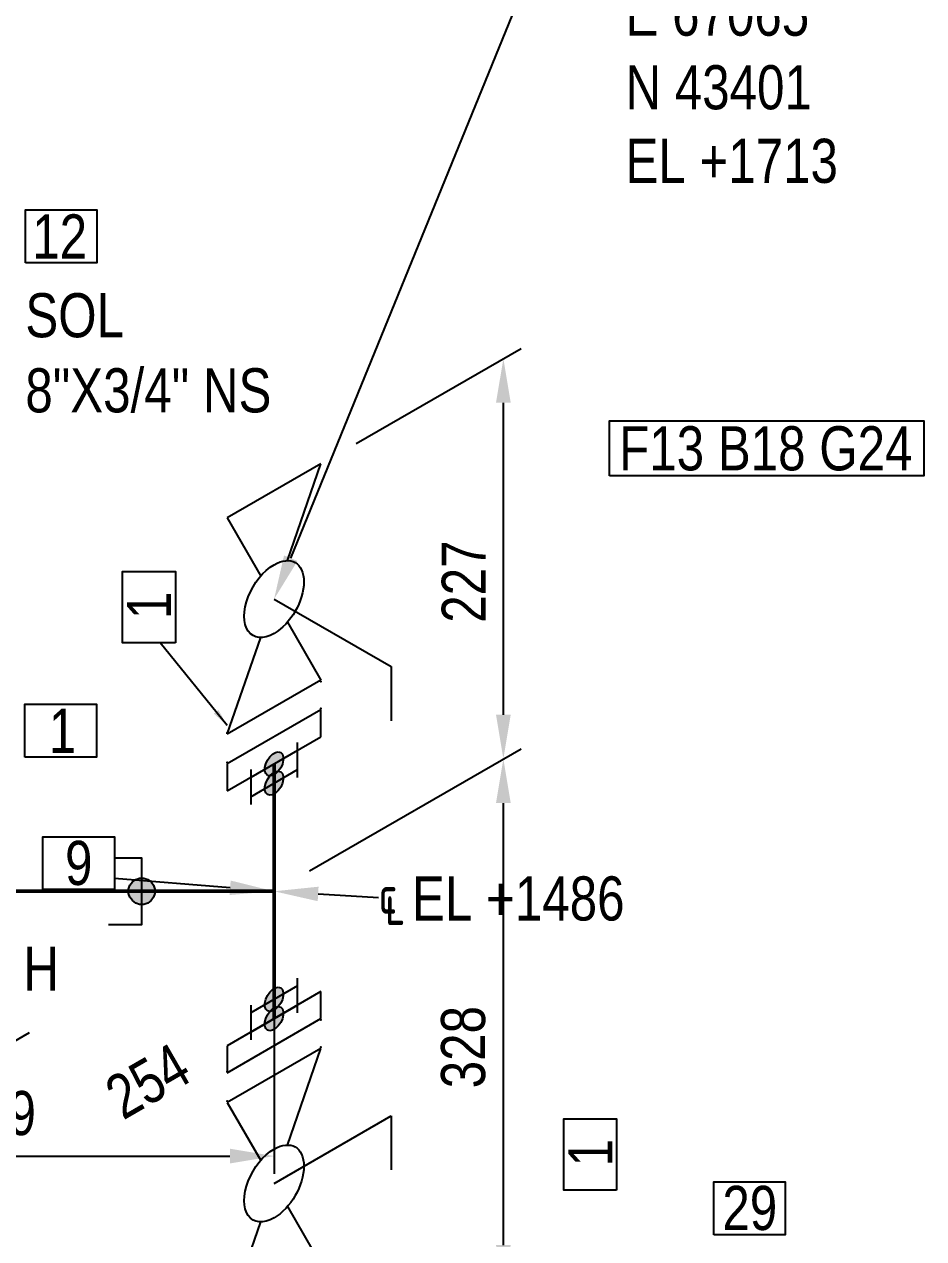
# Model space of a CAD drawing. Header units: millimetres. Extents: x 0 to 594, y 0 to 420.
# Drawn here: x 335.1 to 386.1, y 144.2 to 213 of the extents above; entities that cross this region are included whole.
import ezdxf
from ezdxf import colors
from ezdxf.entities.mleader import LeaderData, LeaderLine
from ezdxf.enums import TextEntityAlignment as Align
from ezdxf.math import Vec2, Vec3

# ---------------------------------------------------------------- set-up
doc = ezdxf.new("R2010")
doc.units = ezdxf.units.MM
doc.header["$LTSCALE"] = 0.25
for name, color, linetype in [('기울이기 상자', 7, 'Continuous'), ('밸브', 4, 'Continuous'), ('용접', 1, 'Continuous'), ('주석', 7, 'Continuous'), ('치수', 1, 'Continuous')]:
    doc.layers.add(name, color=color, linetype=linetype)
doc.layers.add('파이프 작은 보어', color=30, linetype='Continuous', lineweight=50)
doc.styles.add('AdskIsoAnnotation', font='arial.ttf', dxfattribs={"width": 0.8, "height": 1})
doc.styles.add('AdskIsoMetric', font='arial.ttf', dxfattribs={"width": 0.8, "height": 2.5})
doc.styles.add('AdskIsoMetric-30', font='arial.ttf', dxfattribs={"width": 0.8, "height": 2.5})
doc.styles.get("Standard").update_dxf_attribs({"font": 'arial.ttf'})
doc.dimstyles.new('AdskIsoMetric', dxfattribs={"dimtxt": 2.5, "dimasz": 2.5, "dimexe": 1, "dimexo": 2, "dimgap": 0.8, "dimtad": 1, "dimdec": 0, "dimrnd": 1, "dimzin": 0, "dimdsep": 46, "dimtxsty": 'AdskIsoMetric', "dimcen": 0, "dimclrt": 7, "dimadec": 0, "dimazin": 0, "dimtfac": 1, "dimtdec": 0, "dimtmove": 1, "dimatfit": 3, "dimfxl": 0, "dimfrac": 2, "dimtolj": 1, "dimtzin": 0, "dimarcsym": 0})

# ---------------------------------------------------------------- blocks, each defined once
blk = doc.blocks.new('볼 밸브-1-IsoRight')
at = {"color": 0, "linetype": 'ByBlock', "lineweight": -2, "extrusion": (0.707107, 0.408248, -0.57735)}
for p, q in [((-0.1006, 0.1164), (-0.3536, 0.4082)), ((-0.3536, 0.4082), (-0.3536, 0)), ((0.1006, 0.0001), (0.3536, 0)), ((-0.3536, 0), (-0.1006, -0.0001)), ((0.3536, 0), (0.3536, -0.4082)), ((0.1125, -0.065), (0.1125, -0.065)), ((0.3536, -0.4082), (0.1007, -0.1162))]:
    blk.add_line(p, q, dxfattribs=at)
at = {"linetype": 'ByBlock', "extrusion": (-1.92296e-16, -1.11022e-16, -1)}
for start_param, end_param in [(-0.785398, 2.356194), (2.356194, 5.497787)]:
    blk.add_ellipse((0, 0), major_axis=(-0.0796, 0.1378), ratio=0.57735, start_param=start_param, end_param=end_param, dxfattribs=at)
blk = doc.blocks.new('Operator_Lever-2-IsoLeft')
at = {"color": 0, "linetype": 'ByBlock', "lineweight": -2, "extrusion": (0, -0.816497, -0.57735)}
for p, q in [((0, 0), (0.4419, 0.2552)), ((0.4419, 0.2552), (0.6187, 0.1531))]:
    blk.add_line(p, q, dxfattribs=at)
blk = doc.blocks.new('Operator_Lever-1-IsoRight')
at = {"color": 0, "linetype": 'ByBlock', "lineweight": -2, "extrusion": (0.707107, 0.408248, -0.57735)}
for p, q in [((0, 0), (0, 0.5103)), ((0, 0.5103), (0.1768, 0.4082))]:
    blk.add_line(p, q, dxfattribs=at)
blk = doc.blocks.new('개스킷-1-IsoRight')
at = {"color": 0, "linetype": 'ByBlock', "lineweight": -2, "extrusion": (1, 0, 0)}
for p in [(-0.0442, 0.2296), (0.0442, 0.1786), (-0.0529, -0.1736), (0.0442, -0.2296)]:
    blk.add_point(p, dxfattribs=at)
blk = doc.blocks.new('플랜지-1-IsoRight')
at = {"color": 0, "linetype": 'ByBlock', "lineweight": -2}
blk.add_wipeout([(0.0442, 0.1786), (-0.0442, 0.2296), (-0.0442, -0.1786), (0.0442, -0.2296)], dxfattribs=at)
at = {"color": 0, "linetype": 'ByBlock', "lineweight": -2, "extrusion": (0.707107, 0.408248, -0.57735)}
for p, q in [((0.0442, 0.1786), (-0.0442, 0.2296)), ((-0.0442, 0.2296), (-0.0442, -0.1786)), ((0.0442, -0.2296), (0.0442, 0.1786)), ((-0.0442, -0.1786), (0.0442, -0.2296))]:
    blk.add_line(p, q, dxfattribs=at)
at = {"color": 0, "linetype": 'ByBlock', "lineweight": -2}
blk.add_wipeout([(0.0442, 0.1786), (-0.0442, 0.2296), (-0.0442, -0.1786), (0.0442, -0.2296)], dxfattribs=at)
at = {"color": 0, "linetype": 'ByBlock', "lineweight": -2, "extrusion": (0.707107, 0.408248, -0.57735)}
for p, q in [((0.0442, 0.1786), (-0.0442, 0.2296)), ((-0.0442, 0.2296), (-0.0442, -0.1786)), ((0.0442, -0.2296), (0.0442, 0.1786)), ((-0.0442, -0.1786), (0.0442, -0.2296))]:
    blk.add_line(p, q, dxfattribs=at)
blk = doc.blocks.new('*D150')
at = {"layer": 'Defpoints', "color": 0}
for p in [(310.028, 163.908), (330.028, 163.908), (328.822, 157.068), (327.349, 153.908)]:
    blk.add_point(p, dxfattribs=at)
at = {"layer": '치수', "color": 0, "lineweight": -2}
for start, end in [(7.16666, 14.3333), (330, 0.00001), (315.66671, 322.83336)]:
    blk.add_arc((310.028, 163.908), 20, start, end, dxfattribs=at)
at = {"layer": '치수', "color": 0}
for points in [[(330.288, 166.43), (329.456, 166.377), (330.028, 163.908)], [(325.619, 152.056), (326.313, 151.595), (327.349, 153.908)]]:
    blk.add_solid(points, dxfattribs=at)
at = {"layer": '치수', "color": 7, "insert": (333.592, 159.503), "char_height": 2.5, "attachment_point": 5, "style": 'AdskIsoMetric'}
blk.add_mtext('\\A1;45° H', dxfattribs=at)
blk = doc.blocks.new('*D88')
at = {"layer": 'Defpoints', "color": 0}
for p in [(362.285, 171.408), (349.294, 163.908), (349.294, 133.867)]:
    blk.add_point(p, dxfattribs=at)
at = {"layer": '치수', "color": 0, "lineweight": -2}
for p, q in [((351.294, 165.063), (363.285, 171.986)), ((362.285, 143.867), (362.285, 168.908)), ((351.294, 135.021), (363.285, 141.944))]:
    blk.add_line(p, q, dxfattribs=at)
at = {"layer": '치수', "color": 0}
for points in [[(361.868, 168.908), (362.701, 168.908), (362.285, 171.408)], [(361.868, 143.867), (362.701, 143.867), (362.285, 141.367)]]:
    blk.add_solid(points, dxfattribs=at)
at = {"layer": '치수', "color": 7, "insert": (360.018, 155.079), "char_height": 2.5, "attachment_point": 5, "rotation": 90, "style": 'AdskIsoMetric-30'}
blk.add_mtext('\\A1;328', dxfattribs=at)
blk = doc.blocks.new('*D89')
at = {"layer": 'Defpoints', "color": 0}
for p in [(362.285, 194.084), (351.946, 188.115), (349.294, 163.908)]:
    blk.add_point(p, dxfattribs=at)
at = {"layer": '치수', "color": 0, "lineweight": -2}
for p, q in [((353.946, 189.27), (363.285, 194.661)), ((362.285, 173.908), (362.285, 191.584)), ((351.294, 165.063), (363.285, 171.986))]:
    blk.add_line(p, q, dxfattribs=at)
at = {"layer": '치수', "color": 0}
for points in [[(361.868, 191.584), (362.701, 191.584), (362.285, 194.084)], [(361.868, 173.908), (362.701, 173.908), (362.285, 171.408)]]:
    blk.add_solid(points, dxfattribs=at)
at = {"layer": '치수', "color": 7, "insert": (360.04, 181.45), "char_height": 2.5, "attachment_point": 5, "rotation": 90, "style": 'AdskIsoMetric-30'}
blk.add_mtext('\\A1;227', dxfattribs=at)
blk = doc.blocks.new('*D90')
at = {"layer": 'Defpoints', "color": 0}
for p in [(310.028, 163.908), (349.294, 163.908), (349.294, 148.908)]:
    blk.add_point(p, dxfattribs=at)
at = {"layer": '치수', "color": 0, "lineweight": -2}
for p, q in [((310.028, 161.908), (310.028, 147.908)), ((349.294, 161.908), (349.294, 147.908)), ((312.528, 148.908), (346.794, 148.908))]:
    blk.add_line(p, q, dxfattribs=at)
at = {"layer": '치수', "color": 0}
for points in [[(312.528, 149.325), (312.528, 148.492), (310.028, 148.908)], [(346.794, 149.325), (346.794, 148.492), (349.294, 148.908)]]:
    blk.add_solid(points, dxfattribs=at)
at = {"layer": '치수', "color": 7, "insert": (333.471, 151.329), "char_height": 2.5, "attachment_point": 5, "style": 'AdskIsoMetric'}
blk.add_mtext('\\A1;359', dxfattribs=at)
blk = doc.blocks.new('*D143')
at = {"layer": 'Defpoints', "color": 0}
for p in [(349.294, 163.908), (349.295, 163.908), (329.661, 152.573)]:
    blk.add_point(p, dxfattribs=at)
at = {"layer": '치수', "color": 7, "insert": (342.142, 153.147), "char_height": 2.5, "attachment_point": 5, "rotation": 29.99999, "style": 'AdskIsoMetric-30'}
blk.add_mtext('\\A1;254', dxfattribs=at)
blk = doc.blocks.new('티-3-Iso2DSkew0')
at = {"color": 0, "linetype": 'ByBlock', "lineweight": -2, "extrusion": (3.71186e-06, -0.57735, 0.816497)}
for p, q in [((0, 0), (0, 6.124)), ((0, 0), (-7.5, 0)), ((0, -6.124), (0, 0))]:
    blk.add_line(p, q, dxfattribs=at)
blk = doc.blocks.new('SocketWeld')
at = {"linetype": 'ByBlock', "lineweight": -2}
h = blk.add_hatch(color=0, dxfattribs=at)
h.dxf.hatch_style = 1
h.paths.add_polyline_path([(-0.0078, 0.0494), (-0.0227, 0.0446), (-0.0354, 0.0354), (-0.0446, 0.0227), (-0.0494, 0.0078), (-0.0494, -0.0078), (-0.0446, -0.0227), (-0.0354, -0.0354), (-0.0227, -0.0446), (-0.0078, -0.0494), (0.0078, -0.0494), (0.0227, -0.0446), (0.0354, -0.0354), (0.0446, -0.0227), (0.0494, -0.0078), (0.0494, 0.0078), (0.0446, 0.0227), (0.0354, 0.0354), (0.0227, 0.0446), (0.0078, 0.0494)])
at = {"color": 0, "linetype": 'ByBlock', "lineweight": -2}
blk.add_lwpolyline([(0.125, -0.125), (0, -0.125), (0, 0.125), (0.125, 0.125)], dxfattribs=at)
blk.add_lwpolyline([(-0.0078, 0.0494), (-0.0227, 0.0446), (-0.0354, 0.0354), (-0.0446, 0.0227), (-0.0494, 0.0078), (-0.0494, -0.0078), (-0.0446, -0.0227), (-0.0354, -0.0354), (-0.0227, -0.0446), (-0.0078, -0.0494), (0.0078, -0.0494), (0.0227, -0.0446), (0.0354, -0.0354), (0.0446, -0.0227), (0.0494, -0.0078), (0.0494, 0.0078), (0.0446, 0.0227), (0.0354, 0.0354), (0.0227, 0.0446), (0.0078, 0.0494)], close=True, dxfattribs=at)
blk = doc.blocks.new('SocketWeld-1-IsoRight')
blk.add_hatch(color=256).paths.add_polyline_path([(0.0055, 0.0371), (0.0057, 0.0369), (0.006, 0.0367), (0.0062, 0.0365), (0.0064, 0.0363), (0.0066, 0.0361), (0.0068, 0.0359), (0.007, 0.0357), (0.0072, 0.0355), (0.0075, 0.0353), (0.0077, 0.0351), (0.0079, 0.0349), (0.0081, 0.0347), (0.0083, 0.0345), (0.0085, 0.0343), (0.0088, 0.0341), (0.009, 0.0339), (0.0092, 0.0337), (0.0094, 0.0334), (0.0096, 0.0332), (0.0098, 0.033), (0.01, 0.0328), (0.0103, 0.0326), (0.0105, 0.0324), (0.0107, 0.0322), (0.0109, 0.032), (0.0111, 0.0318), (0.0113, 0.0316), (0.0115, 0.0314), (0.0118, 0.0312), (0.012, 0.031), (0.0122, 0.0308), (0.0124, 0.0306), (0.0126, 0.0304), (0.0128, 0.0302), (0.013, 0.03), (0.0133, 0.0298), (0.0135, 0.0296), (0.0137, 0.0294), (0.0139, 0.0292), (0.0141, 0.0289), (0.0143, 0.0287), (0.0145, 0.0285), (0.0148, 0.0283), (0.015, 0.0281), (0.0152, 0.0279), (0.0154, 0.0277), (0.0156, 0.0275), (0.0158, 0.0273), (0.0161, 0.0271), (0.0161, 0.0271), (0.0162, 0.0268), (0.0164, 0.0266), (0.0166, 0.0263), (0.0168, 0.0261), (0.017, 0.0258), (0.0171, 0.0256), (0.0173, 0.0253), (0.0175, 0.025), (0.0177, 0.0248), (0.0179, 0.0245), (0.0181, 0.0243), (0.0182, 0.024), (0.0184, 0.0237), (0.0186, 0.0235), (0.0188, 0.0232), (0.019, 0.023), (0.0192, 0.0227), (0.0193, 0.0225), (0.0195, 0.0222), (0.0197, 0.0219), (0.0199, 0.0217), (0.0201, 0.0214), (0.0203, 0.0212), (0.0204, 0.0209), (0.0206, 0.0206), (0.0208, 0.0204), (0.021, 0.0201), (0.0212, 0.0199), (0.0213, 0.0196), (0.0215, 0.0193), (0.0217, 0.0191), (0.0219, 0.0188), (0.0221, 0.0186), (0.0223, 0.0183), (0.0224, 0.0181), (0.0226, 0.0178), (0.0228, 0.0175), (0.023, 0.0173), (0.0232, 0.017), (0.0234, 0.0168), (0.0235, 0.0165), (0.0237, 0.0162), (0.0239, 0.016), (0.0241, 0.0157), (0.0243, 0.0155), (0.0245, 0.0152), (0.0246, 0.015), (0.0248, 0.0147), (0.025, 0.0144), (0.025, 0.0144), (0.0251, 0.0141), (0.0253, 0.0139), (0.0254, 0.0136), (0.0255, 0.0133), (0.0257, 0.013), (0.0258, 0.0127), (0.0259, 0.0124), (0.0261, 0.0121), (0.0262, 0.0118), (0.0263, 0.0116), (0.0265, 0.0113), (0.0266, 0.011), (0.0267, 0.0107), (0.0269, 0.0104), (0.027, 0.0101), (0.0271, 0.0098), (0.0273, 0.0095), (0.0274, 0.0093), (0.0275, 0.009), (0.0277, 0.0087), (0.0278, 0.0084), (0.0279, 0.0081), (0.0281, 0.0078), (0.0282, 0.0075), (0.0283, 0.0072), (0.0284, 0.007), (0.0286, 0.0067), (0.0287, 0.0064), (0.0288, 0.0061), (0.029, 0.0058), (0.0291, 0.0055), (0.0292, 0.0052), (0.0294, 0.0049), (0.0295, 0.0047), (0.0296, 0.0044), (0.0298, 0.0041), (0.0299, 0.0038), (0.03, 0.0035), (0.0302, 0.0032), (0.0303, 0.0029), (0.0304, 0.0026), (0.0306, 0.0024), (0.0307, 0.0021), (0.0308, 0.0018), (0.031, 0.0015), (0.0311, 0.0012), (0.0312, 0.0009), (0.0314, 0.0006), (0.0315, 0.0003), (0.0315, 0.0003), (0.0316, 0.0001), (0.0316, -0.0002), (0.0317, -0.0005), (0.0318, -0.0008), (0.0319, -0.0011), (0.0319, -0.0014), (0.032, -0.0017), (0.0321, -0.002), (0.0321, -0.0022), (0.0322, -0.0025), (0.0323, -0.0028), (0.0323, -0.0031), (0.0324, -0.0034), (0.0325, -0.0037), (0.0325, -0.004), (0.0326, -0.0043), (0.0327, -0.0046), (0.0328, -0.0048), (0.0328, -0.0051), (0.0329, -0.0054), (0.033, -0.0057), (0.033, -0.006), (0.0331, -0.0063), (0.0332, -0.0066), (0.0332, -0.0069), (0.0333, -0.0071), (0.0334, -0.0074), (0.0335, -0.0077), (0.0335, -0.008), (0.0336, -0.0083), (0.0337, -0.0086), (0.0337, -0.0089), (0.0338, -0.0092), (0.0339, -0.0095), (0.0339, -0.0097), (0.034, -0.01), (0.0341, -0.0103), (0.0342, -0.0106), (0.0342, -0.0109), (0.0343, -0.0112), (0.0344, -0.0115), (0.0344, -0.0118), (0.0345, -0.012), (0.0346, -0.0123), (0.0346, -0.0126), (0.0347, -0.0129), (0.0348, -0.0132), (0.0349, -0.0135), (0.0349, -0.0138), (0.0349, -0.0138), (0.0349, -0.014), (0.0349, -0.0143), (0.0349, -0.0146), (0.0349, -0.0148), (0.0349, -0.0151), (0.0349, -0.0153), (0.0349, -0.0156), (0.0349, -0.0159), (0.0349, -0.0161), (0.0349, -0.0164), (0.0349, -0.0166), (0.0349, -0.0169), (0.0349, -0.0172), (0.0349, -0.0174), (0.0349, -0.0177), (0.0349, -0.0179), (0.0349, -0.0182), (0.0349, -0.0185), (0.0349, -0.0187), (0.0349, -0.019), (0.0349, -0.0192), (0.0349, -0.0195), (0.0349, -0.0198), (0.0349, -0.02), (0.0349, -0.0203), (0.0349, -0.0206), (0.0349, -0.0208), (0.0349, -0.0211), (0.0349, -0.0213), (0.0349, -0.0216), (0.0349, -0.0219), (0.0349, -0.0221), (0.0349, -0.0224), (0.0349, -0.0226), (0.0349, -0.0229), (0.0349, -0.0232), (0.0349, -0.0234), (0.0349, -0.0237), (0.0349, -0.0239), (0.0349, -0.0242), (0.0349, -0.0245), (0.0349, -0.0247), (0.0349, -0.025), (0.0349, -0.0252), (0.0349, -0.0255), (0.0349, -0.0258), (0.0349, -0.026), (0.0349, -0.0263), (0.0349, -0.0265), (0.0349, -0.0265), (0.0349, -0.0268), (0.0348, -0.027), (0.0347, -0.0272), (0.0346, -0.0274), (0.0346, -0.0276), (0.0345, -0.0278), (0.0344, -0.028), (0.0344, -0.0282), (0.0343, -0.0284), (0.0342, -0.0286), (0.0342, -0.0288), (0.0341, -0.029), (0.034, -0.0292), (0.0339, -0.0295), (0.0339, -0.0297), (0.0338, -0.0299), (0.0337, -0.0301), (0.0337, -0.0303), (0.0336, -0.0305), (0.0335, -0.0307), (0.0335, -0.0309), (0.0334, -0.0311), (0.0333, -0.0313), (0.0332, -0.0315), (0.0332, -0.0317), (0.0331, -0.0319), (0.033, -0.0322), (0.033, -0.0324), (0.0329, -0.0326), (0.0328, -0.0328), (0.0328, -0.033), (0.0327, -0.0332), (0.0326, -0.0334), (0.0325, -0.0336), (0.0325, -0.0338), (0.0324, -0.034), (0.0323, -0.0342), (0.0323, -0.0344), (0.0322, -0.0346), (0.0321, -0.0349), (0.0321, -0.0351), (0.032, -0.0353), (0.0319, -0.0355), (0.0319, -0.0357), (0.0318, -0.0359), (0.0317, -0.0361), (0.0316, -0.0363), (0.0316, -0.0365), (0.0315, -0.0367), (0.0315, -0.0367), (0.0314, -0.0369), (0.0312, -0.037), (0.0311, -0.0371), (0.031, -0.0373), (0.0308, -0.0374), (0.0307, -0.0375), (0.0306, -0.0377), (0.0304, -0.0378), (0.0303, -0.0379), (0.0302, -0.0381), (0.03, -0.0382), (0.0299, -0.0383), (0.0298, -0.0385), (0.0296, -0.0386), (0.0295, -0.0387), (0.0294, -0.0389), (0.0292, -0.039), (0.0291, -0.0391), (0.029, -0.0393), (0.0288, -0.0394), (0.0287, -0.0395), (0.0286, -0.0397), (0.0284, -0.0398), (0.0283, -0.0399), (0.0282, -0.0401), (0.0281, -0.0402), (0.0279, -0.0403), (0.0278, -0.0405), (0.0277, -0.0406), (0.0275, -0.0408), (0.0274, -0.0409), (0.0273, -0.041), (0.0271, -0.0412), (0.027, -0.0413), (0.0269, -0.0414), (0.0267, -0.0416), (0.0266, -0.0417), (0.0265, -0.0418), (0.0263, -0.042), (0.0262, -0.0421), (0.0261, -0.0422), (0.0259, -0.0424), (0.0258, -0.0425), (0.0257, -0.0426), (0.0255, -0.0428), (0.0254, -0.0429), (0.0253, -0.043), (0.0251, -0.0432), (0.025, -0.0433), (0.025, -0.0433), (0.0248, -0.0433), (0.0246, -0.0434), (0.0245, -0.0434), (0.0243, -0.0435), (0.0241, -0.0435), (0.0239, -0.0436), (0.0237, -0.0436), (0.0235, -0.0437), (0.0234, -0.0437), (0.0232, -0.0438), (0.023, -0.0438), (0.0228, -0.0439), (0.0226, -0.0439), (0.0224, -0.044), (0.0223, -0.044), (0.0221, -0.0441), (0.0219, -0.0441), (0.0217, -0.0442), (0.0215, -0.0442), (0.0213, -0.0443), (0.0212, -0.0443), (0.021, -0.0444), (0.0208, -0.0444), (0.0206, -0.0444), (0.0204, -0.0445), (0.0203, -0.0445), (0.0201, -0.0446), (0.0199, -0.0446), (0.0197, -0.0447), (0.0195, -0.0447), (0.0193, -0.0448), (0.0192, -0.0448), (0.019, -0.0449), (0.0188, -0.0449), (0.0186, -0.045), (0.0184, -0.045), (0.0182, -0.0451), (0.0181, -0.0451), (0.0179, -0.0452), (0.0177, -0.0452), (0.0175, -0.0453), (0.0173, -0.0453), (0.0171, -0.0454), (0.017, -0.0454), (0.0168, -0.0455), (0.0166, -0.0455), (0.0164, -0.0455), (0.0162, -0.0456), (0.0161, -0.0456), (0.0161, -0.0456), (0.0158, -0.0456), (0.0156, -0.0456), (0.0154, -0.0455), (0.0152, -0.0455), (0.015, -0.0454), (0.0148, -0.0454), (0.0145, -0.0453), (0.0143, -0.0453), (0.0141, -0.0453), (0.0139, -0.0452), (0.0137, -0.0452), (0.0135, -0.0451), (0.0133, -0.0451), (0.013, -0.045), (0.0128, -0.045), (0.0126, -0.0449), (0.0124, -0.0449), (0.0122, -0.0449), (0.012, -0.0448), (0.0118, -0.0448), (0.0115, -0.0447), (0.0113, -0.0447), (0.0111, -0.0446), (0.0109, -0.0446), (0.0107, -0.0446), (0.0105, -0.0445), (0.0103, -0.0445), (0.01, -0.0444), (0.0098, -0.0444), (0.0096, -0.0443), (0.0094, -0.0443), (0.0092, -0.0443), (0.009, -0.0442), (0.0088, -0.0442), (0.0085, -0.0441), (0.0083, -0.0441), (0.0081, -0.044), (0.0079, -0.044), (0.0077, -0.0439), (0.0075, -0.0439), (0.0072, -0.0439), (0.007, -0.0438), (0.0068, -0.0438), (0.0066, -0.0437), (0.0064, -0.0437), (0.0062, -0.0436), (0.006, -0.0436), (0.0057, -0.0436), (0.0055, -0.0435), (0.0055, -0.0435), (0.0053, -0.0434), (0.0051, -0.0433), (0.0049, -0.0431), (0.0046, -0.043), (0.0044, -0.0429), (0.0042, -0.0427), (0.004, -0.0426), (0.0037, -0.0425), (0.0035, -0.0423), (0.0033, -0.0422), (0.003, -0.0421), (0.0028, -0.042), (0.0026, -0.0418), (0.0024, -0.0417), (0.0021, -0.0416), (0.0019, -0.0414), (0.0017, -0.0413), (0.0015, -0.0412), (0.0012, -0.041), (0.001, -0.0409), (0.0008, -0.0408), (0.0006, -0.0406), (0.0003, -0.0405), (0.0001, -0.0404), (-0.0001, -0.0403), (-0.0003, -0.0401), (-0.0006, -0.04), (-0.0008, -0.0399), (-0.001, -0.0397), (-0.0012, -0.0396), (-0.0015, -0.0395), (-0.0017, -0.0393), (-0.0019, -0.0392), (-0.0021, -0.0391), (-0.0024, -0.039), (-0.0026, -0.0388), (-0.0028, -0.0387), (-0.003, -0.0386), (-0.0033, -0.0384), (-0.0035, -0.0383), (-0.0037, -0.0382), (-0.004, -0.038), (-0.0042, -0.0379), (-0.0044, -0.0378), (-0.0046, -0.0377), (-0.0049, -0.0375), (-0.0051, -0.0374), (-0.0053, -0.0373), (-0.0055, -0.0371), (-0.0055, -0.0371), (-0.0057, -0.0369), (-0.006, -0.0367), (-0.0062, -0.0365), (-0.0064, -0.0363), (-0.0066, -0.0361), (-0.0068, -0.0359), (-0.007, -0.0357), (-0.0072, -0.0355), (-0.0075, -0.0353), (-0.0077, -0.0351), (-0.0079, -0.0349), (-0.0081, -0.0347), (-0.0083, -0.0345), (-0.0085, -0.0343), (-0.0088, -0.0341), (-0.009, -0.0339), (-0.0092, -0.0337), (-0.0094, -0.0334), (-0.0096, -0.0332), (-0.0098, -0.033), (-0.01, -0.0328), (-0.0103, -0.0326), (-0.0105, -0.0324), (-0.0107, -0.0322), (-0.0109, -0.032), (-0.0111, -0.0318), (-0.0113, -0.0316), (-0.0115, -0.0314), (-0.0118, -0.0312), (-0.012, -0.031), (-0.0122, -0.0308), (-0.0124, -0.0306), (-0.0126, -0.0304), (-0.0128, -0.0302), (-0.013, -0.03), (-0.0133, -0.0298), (-0.0135, -0.0296), (-0.0137, -0.0294), (-0.0139, -0.0292), (-0.0141, -0.0289), (-0.0143, -0.0287), (-0.0145, -0.0285), (-0.0148, -0.0283), (-0.015, -0.0281), (-0.0152, -0.0279), (-0.0154, -0.0277), (-0.0156, -0.0275), (-0.0158, -0.0273), (-0.0161, -0.0271), (-0.0161, -0.0271), (-0.0162, -0.0268), (-0.0164, -0.0266), (-0.0166, -0.0263), (-0.0168, -0.0261), (-0.017, -0.0258), (-0.0171, -0.0256), (-0.0173, -0.0253), (-0.0175, -0.025), (-0.0177, -0.0248), (-0.0179, -0.0245), (-0.0181, -0.0243), (-0.0182, -0.024), (-0.0184, -0.0237), (-0.0186, -0.0235), (-0.0188, -0.0232), (-0.019, -0.023), (-0.0192, -0.0227), (-0.0193, -0.0225), (-0.0195, -0.0222), (-0.0197, -0.0219), (-0.0199, -0.0217), (-0.0201, -0.0214), (-0.0203, -0.0212), (-0.0204, -0.0209), (-0.0206, -0.0206), (-0.0208, -0.0204), (-0.021, -0.0201), (-0.0212, -0.0199), (-0.0213, -0.0196), (-0.0215, -0.0193), (-0.0217, -0.0191), (-0.0219, -0.0188), (-0.0221, -0.0186), (-0.0223, -0.0183), (-0.0224, -0.0181), (-0.0226, -0.0178), (-0.0228, -0.0175), (-0.023, -0.0173), (-0.0232, -0.017), (-0.0234, -0.0168), (-0.0235, -0.0165), (-0.0237, -0.0162), (-0.0239, -0.016), (-0.0241, -0.0157), (-0.0243, -0.0155), (-0.0245, -0.0152), (-0.0246, -0.015), (-0.0248, -0.0147), (-0.025, -0.0144), (-0.025, -0.0144), (-0.0251, -0.0141), (-0.0253, -0.0139), (-0.0254, -0.0136), (-0.0255, -0.0133), (-0.0257, -0.013), (-0.0258, -0.0127), (-0.0259, -0.0124), (-0.0261, -0.0121), (-0.0262, -0.0118), (-0.0263, -0.0116), (-0.0265, -0.0113), (-0.0266, -0.011), (-0.0267, -0.0107), (-0.0269, -0.0104), (-0.027, -0.0101), (-0.0271, -0.0098), (-0.0273, -0.0095), (-0.0274, -0.0093), (-0.0275, -0.009), (-0.0277, -0.0087), (-0.0278, -0.0084), (-0.0279, -0.0081), (-0.0281, -0.0078), (-0.0282, -0.0075), (-0.0283, -0.0072), (-0.0284, -0.007), (-0.0286, -0.0067), (-0.0287, -0.0064), (-0.0288, -0.0061), (-0.029, -0.0058), (-0.0291, -0.0055), (-0.0292, -0.0052), (-0.0294, -0.0049), (-0.0295, -0.0047), (-0.0296, -0.0044), (-0.0298, -0.0041), (-0.0299, -0.0038), (-0.03, -0.0035), (-0.0302, -0.0032), (-0.0303, -0.0029), (-0.0304, -0.0026), (-0.0306, -0.0024), (-0.0307, -0.0021), (-0.0308, -0.0018), (-0.031, -0.0015), (-0.0311, -0.0012), (-0.0312, -0.0009), (-0.0314, -0.0006), (-0.0315, -0.0003), (-0.0315, -0.0003), (-0.0316, -0.0001), (-0.0316, 0.0002), (-0.0317, 0.0005), (-0.0318, 0.0008), (-0.0319, 0.0011), (-0.0319, 0.0014), (-0.032, 0.0017), (-0.0321, 0.002), (-0.0321, 0.0022), (-0.0322, 0.0025), (-0.0323, 0.0028), (-0.0323, 0.0031), (-0.0324, 0.0034), (-0.0325, 0.0037), (-0.0325, 0.004), (-0.0326, 0.0043), (-0.0327, 0.0046), (-0.0328, 0.0048), (-0.0328, 0.0051), (-0.0329, 0.0054), (-0.033, 0.0057), (-0.033, 0.006), (-0.0331, 0.0063), (-0.0332, 0.0066), (-0.0332, 0.0069), (-0.0333, 0.0071), (-0.0334, 0.0074), (-0.0335, 0.0077), (-0.0335, 0.008), (-0.0336, 0.0083), (-0.0337, 0.0086), (-0.0337, 0.0089), (-0.0338, 0.0092), (-0.0339, 0.0095), (-0.0339, 0.0097), (-0.034, 0.01), (-0.0341, 0.0103), (-0.0342, 0.0106), (-0.0342, 0.0109), (-0.0343, 0.0112), (-0.0344, 0.0115), (-0.0344, 0.0118), (-0.0345, 0.012), (-0.0346, 0.0123), (-0.0346, 0.0126), (-0.0347, 0.0129), (-0.0348, 0.0132), (-0.0349, 0.0135), (-0.0349, 0.0138), (-0.0349, 0.0138), (-0.0349, 0.014), (-0.0349, 0.0143), (-0.0349, 0.0146), (-0.0349, 0.0148), (-0.0349, 0.0151), (-0.0349, 0.0153), (-0.0349, 0.0156), (-0.0349, 0.0159), (-0.0349, 0.0161), (-0.0349, 0.0164), (-0.0349, 0.0166), (-0.0349, 0.0169), (-0.0349, 0.0172), (-0.0349, 0.0174), (-0.0349, 0.0177), (-0.0349, 0.0179), (-0.0349, 0.0182), (-0.0349, 0.0185), (-0.0349, 0.0187), (-0.0349, 0.019), (-0.0349, 0.0192), (-0.0349, 0.0195), (-0.0349, 0.0198), (-0.0349, 0.02), (-0.0349, 0.0203), (-0.0349, 0.0206), (-0.0349, 0.0208), (-0.0349, 0.0211), (-0.0349, 0.0213), (-0.0349, 0.0216), (-0.0349, 0.0219), (-0.0349, 0.0221), (-0.0349, 0.0224), (-0.0349, 0.0226), (-0.0349, 0.0229), (-0.0349, 0.0232), (-0.0349, 0.0234), (-0.0349, 0.0237), (-0.0349, 0.0239), (-0.0349, 0.0242), (-0.0349, 0.0245), (-0.0349, 0.0247), (-0.0349, 0.025), (-0.0349, 0.0252), (-0.0349, 0.0255), (-0.0349, 0.0258), (-0.0349, 0.026), (-0.0349, 0.0263), (-0.0349, 0.0265), (-0.0349, 0.0265), (-0.0349, 0.0268), (-0.0348, 0.027), (-0.0347, 0.0272), (-0.0346, 0.0274), (-0.0346, 0.0276), (-0.0345, 0.0278), (-0.0344, 0.028), (-0.0344, 0.0282), (-0.0343, 0.0284), (-0.0342, 0.0286), (-0.0342, 0.0288), (-0.0341, 0.029), (-0.034, 0.0292), (-0.0339, 0.0295), (-0.0339, 0.0297), (-0.0338, 0.0299), (-0.0337, 0.0301), (-0.0337, 0.0303), (-0.0336, 0.0305), (-0.0335, 0.0307), (-0.0335, 0.0309), (-0.0334, 0.0311), (-0.0333, 0.0313), (-0.0332, 0.0315), (-0.0332, 0.0317), (-0.0331, 0.0319), (-0.033, 0.0322), (-0.033, 0.0324), (-0.0329, 0.0326), (-0.0328, 0.0328), (-0.0328, 0.033), (-0.0327, 0.0332), (-0.0326, 0.0334), (-0.0325, 0.0336), (-0.0325, 0.0338), (-0.0324, 0.034), (-0.0323, 0.0342), (-0.0323, 0.0344), (-0.0322, 0.0346), (-0.0321, 0.0349), (-0.0321, 0.0351), (-0.032, 0.0353), (-0.0319, 0.0355), (-0.0319, 0.0357), (-0.0318, 0.0359), (-0.0317, 0.0361), (-0.0316, 0.0363), (-0.0316, 0.0365), (-0.0315, 0.0367), (-0.0315, 0.0367), (-0.0314, 0.0369), (-0.0312, 0.037), (-0.0311, 0.0371), (-0.031, 0.0373), (-0.0308, 0.0374), (-0.0307, 0.0375), (-0.0306, 0.0377), (-0.0304, 0.0378), (-0.0303, 0.0379), (-0.0302, 0.0381), (-0.03, 0.0382), (-0.0299, 0.0383), (-0.0298, 0.0385), (-0.0296, 0.0386), (-0.0295, 0.0387), (-0.0294, 0.0389), (-0.0292, 0.039), (-0.0291, 0.0391), (-0.029, 0.0393), (-0.0288, 0.0394), (-0.0287, 0.0395), (-0.0286, 0.0397), (-0.0284, 0.0398), (-0.0283, 0.0399), (-0.0282, 0.0401), (-0.0281, 0.0402), (-0.0279, 0.0403), (-0.0278, 0.0405), (-0.0277, 0.0406), (-0.0275, 0.0408), (-0.0274, 0.0409), (-0.0273, 0.041), (-0.0271, 0.0412), (-0.027, 0.0413), (-0.0269, 0.0414), (-0.0267, 0.0416), (-0.0266, 0.0417), (-0.0265, 0.0418), (-0.0263, 0.042), (-0.0262, 0.0421), (-0.0261, 0.0422), (-0.0259, 0.0424), (-0.0258, 0.0425), (-0.0257, 0.0426), (-0.0255, 0.0428), (-0.0254, 0.0429), (-0.0253, 0.043), (-0.0251, 0.0432), (-0.025, 0.0433), (-0.025, 0.0433), (-0.0248, 0.0433), (-0.0246, 0.0434), (-0.0245, 0.0434), (-0.0243, 0.0435), (-0.0241, 0.0435), (-0.0239, 0.0436), (-0.0237, 0.0436), (-0.0235, 0.0437), (-0.0234, 0.0437), (-0.0232, 0.0438), (-0.023, 0.0438), (-0.0228, 0.0439), (-0.0226, 0.0439), (-0.0224, 0.044), (-0.0223, 0.044), (-0.0221, 0.0441), (-0.0219, 0.0441), (-0.0217, 0.0442), (-0.0215, 0.0442), (-0.0213, 0.0443), (-0.0212, 0.0443), (-0.021, 0.0444), (-0.0208, 0.0444), (-0.0206, 0.0444), (-0.0204, 0.0445), (-0.0203, 0.0445), (-0.0201, 0.0446), (-0.0199, 0.0446), (-0.0197, 0.0447), (-0.0195, 0.0447), (-0.0193, 0.0448), (-0.0192, 0.0448), (-0.019, 0.0449), (-0.0188, 0.0449), (-0.0186, 0.045), (-0.0184, 0.045), (-0.0182, 0.0451), (-0.0181, 0.0451), (-0.0179, 0.0452), (-0.0177, 0.0452), (-0.0175, 0.0453), (-0.0173, 0.0453), (-0.0171, 0.0454), (-0.017, 0.0454), (-0.0168, 0.0455), (-0.0166, 0.0455), (-0.0164, 0.0455), (-0.0162, 0.0456), (-0.0161, 0.0456), (-0.0161, 0.0456), (-0.0158, 0.0456), (-0.0156, 0.0456), (-0.0154, 0.0455), (-0.0152, 0.0455), (-0.015, 0.0454), (-0.0148, 0.0454), (-0.0145, 0.0453), (-0.0143, 0.0453), (-0.0141, 0.0453), (-0.0139, 0.0452), (-0.0137, 0.0452), (-0.0135, 0.0451), (-0.0133, 0.0451), (-0.013, 0.045), (-0.0128, 0.045), (-0.0126, 0.0449), (-0.0124, 0.0449), (-0.0122, 0.0449), (-0.012, 0.0448), (-0.0118, 0.0448), (-0.0115, 0.0447), (-0.0113, 0.0447), (-0.0111, 0.0446), (-0.0109, 0.0446), (-0.0107, 0.0446), (-0.0105, 0.0445), (-0.0103, 0.0445), (-0.01, 0.0444), (-0.0098, 0.0444), (-0.0096, 0.0443), (-0.0094, 0.0443), (-0.0092, 0.0443), (-0.009, 0.0442), (-0.0088, 0.0442), (-0.0085, 0.0441), (-0.0083, 0.0441), (-0.0081, 0.044), (-0.0079, 0.044), (-0.0077, 0.0439), (-0.0075, 0.0439), (-0.0072, 0.0439), (-0.007, 0.0438), (-0.0068, 0.0438), (-0.0066, 0.0437), (-0.0064, 0.0437), (-0.0062, 0.0436), (-0.006, 0.0436), (-0.0057, 0.0436), (-0.0055, 0.0435), (-0.0055, 0.0435), (-0.0053, 0.0434), (-0.0051, 0.0433), (-0.0049, 0.0431), (-0.0046, 0.043), (-0.0044, 0.0429), (-0.0042, 0.0427), (-0.004, 0.0426), (-0.0037, 0.0425), (-0.0035, 0.0423), (-0.0033, 0.0422), (-0.003, 0.0421), (-0.0028, 0.042), (-0.0026, 0.0418), (-0.0024, 0.0417), (-0.0021, 0.0416), (-0.0019, 0.0414), (-0.0017, 0.0413), (-0.0015, 0.0412), (-0.0012, 0.041), (-0.001, 0.0409), (-0.0008, 0.0408), (-0.0006, 0.0406), (-0.0003, 0.0405), (-0.0001, 0.0404), (0.0001, 0.0403), (0.0003, 0.0401), (0.0006, 0.04), (0.0008, 0.0399), (0.001, 0.0397), (0.0012, 0.0396), (0.0015, 0.0395), (0.0017, 0.0393), (0.0019, 0.0392), (0.0021, 0.0391), (0.0024, 0.039), (0.0026, 0.0388), (0.0028, 0.0387), (0.003, 0.0386), (0.0033, 0.0384), (0.0035, 0.0383), (0.0037, 0.0382), (0.004, 0.038), (0.0042, 0.0379), (0.0044, 0.0378), (0.0046, 0.0377), (0.0049, 0.0375), (0.0051, 0.0374), (0.0053, 0.0373)], flags=0)
at = {"color": 0, "linetype": 'ByBlock', "lineweight": -2, "extrusion": (0.707107, 0.408248, -0.57735)}
for p, q in [((0, 0.1021), (-0.0884, 0.1531)), ((0, -0.1021), (0, 0.1021)), ((-0.0349, 0.0265), (-0.0315, 0.0367)), ((-0.0349, 0.0138), (-0.0349, 0.0265)), ((-0.0315, -0.0003), (-0.0349, 0.0138)), ((-0.0315, 0.0367), (-0.025, 0.0433)), ((-0.025, 0.0433), (-0.0161, 0.0456)), ((-0.0161, 0.0456), (-0.0055, 0.0435)), ((-0.0055, 0.0435), (0.0055, 0.0371)), ((0.0055, 0.0371), (0.0161, 0.0271)), ((0.0161, 0.0271), (0.025, 0.0144)), ((0.025, 0.0144), (0.0315, 0.0003)), ((0.0315, 0.0003), (0.0349, -0.0138)), ((-0.025, -0.0144), (-0.0315, -0.0003)), ((-0.0161, -0.0271), (-0.025, -0.0144)), ((-0.0055, -0.0371), (-0.0161, -0.0271)), ((0.0055, -0.0435), (-0.0055, -0.0371)), ((0.0161, -0.0456), (0.0055, -0.0435)), ((0.025, -0.0433), (0.0161, -0.0456)), ((0.0315, -0.0367), (0.025, -0.0433)), ((0.0349, -0.0265), (0.0315, -0.0367)), ((0.0349, -0.0138), (0.0349, -0.0265)), ((-0.0884, -0.051), (0, -0.1021))]:
    blk.add_line(p, q, dxfattribs=at)
blk = doc.blocks.new('AnnoRect')
at = {"color": 0, "linetype": 'ByBlock', "lineweight": -2}
blk.add_wipeout([(-0.8095, -0.6), (-0.8095, 0.6), (0.8095, 0.6), (0.8095, -0.6)], dxfattribs=at)
blk.add_lwpolyline([(-0.8095, -0.6), (-0.8095, 0.6), (0.8095, 0.6), (0.8095, -0.6)], close=True, dxfattribs=at)
at = {"color": 0, "linetype": 'ByBlock', "lineweight": -2, "style": 'AdskIsoAnnotation', "width": 0.8}
blk.add_attdef('XX', text='', height=1, dxfattribs=at).set_placement((0, 0), align=Align.MIDDLE_CENTER)

msp = doc.modelspace()

# ---------------------------------------------------------------- linework, layer by layer
at = {"layer": '기울이기 상자', "extrusion": (-3.61666e-16, -1.11141e-12, -1), "elevation": 0}
msp.add_lwpolyline([(-323.8848, 155.9084), (-329.6614, 152.5733), (-335.438, 155.9084)], dxfattribs=at)
at = {"layer": '파이프 작은 보어'}
msp.add_lwpolyline([(318.6886, 163.9084), (341.7944, 163.9084)], dxfattribs=at)

# ---------------------------------------------------------------- block references
at = {"layer": '밸브', "xscale": 15, "yscale": 15, "zscale": 15}
for name, p, rotation in [('볼 밸브-1-IsoRight', (349.2944, 180.4602), 300.0000000052229), ('Operator_Lever-2-IsoLeft', (349.2944, 180.4602), 300.0000000025993), ('개스킷-1-IsoRight', (349.2944, 154.3214), 300.0000000052566), ('볼 밸브-1-IsoRight', (349.2944, 147.3565), 300.0000000052229), ('Operator_Lever-1-IsoRight', (349.2944, 147.3565), 300.0000000026235)]:
    msp.add_blockref(name, p, dxfattribs=dict(at, rotation=rotation))
at = {"layer": '용접', "extrusion": (-4.76047e-07, -1.05804e-13, -1), "xscale": 15.00000000000001, "yscale": 15.00000000000001, "zscale": 15.00000000000001}
msp.add_blockref('SocketWeld', (-341.7944, 163.9084, -0.0002), dxfattribs=at)
at = {"layer": '주석'}
ref = msp.add_blockref('AnnoRect', (337.2251, 201.0073), dxfattribs=dict(at, xscale=2.5, yscale=2.5, zscale=2.5))
ref.add_attrib('XX_001', '12', (335.5928, 199.7521), dxfattribs={"layer": '0', "color": 0, "linetype": 'ByBlock', "lineweight": -2, "height": 2.5, "style": 'AdskIsoAnnotation', "width": 0.8})
ref = msp.add_blockref('AnnoRect', (377.2013, 189), dxfattribs=dict(at, xscale=10.99169741697417, yscale=2.586971350613916, zscale=2.5))
ref.add_attrib('XX_001', 'F13 B18 G24', (368.8446, 187.7509), dxfattribs={"layer": '0', "color": 0, "linetype": 'ByBlock', "lineweight": -2, "height": 2.5, "style": 'AdskIsoAnnotation', "width": 0.8})
ref = msp.add_blockref('AnnoRect', (337.2013, 173), dxfattribs=dict(at, xscale=2.5, yscale=2.5, zscale=2.5))
ref.add_attrib('XX_001', '1', (336.5288, 171.7449), dxfattribs={"layer": '0', "color": 0, "linetype": 'ByBlock', "lineweight": -2, "height": 2.5, "style": 'AdskIsoAnnotation', "width": 0.8})
ref = msp.add_blockref('AnnoRect', (367.2013, 149), dxfattribs=dict(at, xscale=2.500000000000001, yscale=2.500000000000001, zscale=2.500000000000001, rotation=90.00000000521706))
ref.add_attrib('XX_001', '1', (368.4565, 148.3274), dxfattribs={"layer": '0', "color": 0, "linetype": 'ByBlock', "lineweight": -2, "height": 2.5, "rotation": 90, "style": 'AdskIsoAnnotation', "width": 0.8})
ref = msp.add_blockref('AnnoRect', (376.2251, 145.9563), dxfattribs=dict(at, xscale=2.5, yscale=2.5, zscale=2.5))
ref.add_attrib('XX_001', '29', (374.6917, 144.7225), dxfattribs={"layer": '0', "color": 0, "linetype": 'ByBlock', "lineweight": -2, "height": 2.5, "style": 'AdskIsoAnnotation', "width": 0.8})

# ---------------------------------------------------------------- texts
at = {"layer": '주석', "char_height": 2.5, "attachment_point": 7, "style": 'AdskIsoAnnotation'}
for s, insert in [('{\\fGulim|b0|i0|c129|p50;개방형 끝\\P}E 67065\\PN 43401\\PEL +1713', (369.2013, 204)), ('{\\Q0;SOL}', (335.2013, 195.2536)), ('{\\Q0;8"X3/4" NS}', (335.2013, 191)), ('{\\Q0;℄ EL +1486}', (355.2013, 162))]:
    msp.add_mtext(s, dxfattribs=dict(at, insert=insert))

# ---------------------------------------------------------------- dimensions: what is measured, and where the dimension line sits
at = {"layer": '치수'}
dim = msp.add_angular_dim_3p(base=(328.8222, 157.068), center=(310.0284, 163.9084), p1=(327.3489, 153.9084), p2=(330.0284, 163.9084), text='45° H', dimstyle='AdskIsoMetric', override={"dimexe": 20, "dimexo": 0, "dimtad": 1, "dimtih": 0, "dimse1": 1, "dimse2": 1, "dimsd1": 0, "dimsd2": 0}, dxfattribs=at)
dim.commit()
dim.dimension.update_dxf_attribs({"geometry": '*D150', "text_midpoint": (333.5918, 159.5029), "dimtype": 165})

# ---------------------------------------------------------------- leaders
at = {"layer": '주석'}
ml = msp.add_multileader_mtext('Standard', dxfattribs=at)
ml.set_content('')
ml.set_leader_properties()
ml.build(insert=Vec2(0, 0))
ml.multileader.update_dxf_attribs({"dogleg_length": 0, "arrow_head_size": 2.5})
ctx = ml.context
ctx.base_point, ctx.arrow_head_size, ctx.plane_origin = Vec3(362.9908, 214), 2.5, Vec3(53.2013, 0)
notes = []
notes.append((ctx, [(0, (1, 1, 0), (362.9908, 214), (-1, 0), 0, [(0, [(349.2944, 180.4602)], 0, [])])]))
ctx.mtext, ml.multileader.dxf.content_type = None, 0
ml = msp.add_multileader_mtext('Standard', dxfattribs=at)
ml.set_content('')
ml.set_leader_properties()
ml.build(insert=Vec2(0, 0))
ml.multileader.update_dxf_attribs({"dogleg_length": 0, "arrow_head_size": 2.5})
ctx = ml.context
ctx.base_point, ctx.arrow_head_size, ctx.plane_origin = Vec3(340.2489, 164.6277), 2.5, Vec3(53.2013, 0)
notes.append((ctx, [(0, (1, 1, 0), (340.2489, 164.6277), (-1, 0), 0, [(0, [(349.2944, 163.9084)], 0, [])])]))
ctx.mtext, ml.multileader.dxf.content_type = None, 0
ml = msp.add_multileader_mtext('Standard', dxfattribs=at)
ml.set_content('')
ml.set_leader_properties()
ml.build(insert=Vec2(0, 0))
ml.multileader.update_dxf_attribs({"dogleg_length": 0, "arrow_head_size": 2.5})
ctx = ml.context
ctx.base_point, ctx.arrow_head_size, ctx.plane_origin = Vec3(355.2013, 163.5529), 2.5, Vec3(53.2013, 0)
notes.append((ctx, [(0, (1, 1, 0), (355.2013, 163.5529), (-1, 0), 0, [(0, [(349.2944, 163.9084)], 0, [])])]))
ctx.mtext, ml.multileader.dxf.content_type = None, 0
for ctx, leaders in notes:
    for number, flags, end, landing, length, lines in leaders:
        leader = LeaderData()
        leader.index, (leader.has_last_leader_line, leader.has_dogleg_vector, leader.attachment_direction) = number, flags
        leader.last_leader_point, leader.dogleg_vector, leader.dogleg_length = Vec3(end), Vec3(landing), length
        for number, points, colour, breaks in lines:
            line = LeaderLine()
            line.index, line.vertices, line.color, line.breaks = number, Vec3.list(points), colors.encode_raw_color(colour), breaks
            leader.lines.append(line)
        ctx.leaders.append(leader)

# ---------------------------------------------------------------- next in the draw order: block references
at = {"layer": '밸브', "xscale": 15, "yscale": 15, "zscale": 15}
for p, rotation in [((349.2944, 171.8887), 120.0000000051988), ((349.2944, 155.9281), 300.0000000050063)]:
    msp.add_blockref('플랜지-1-IsoRight', p, dxfattribs=dict(at, rotation=rotation))

# ---------------------------------------------------------------- next in the draw order: linework, layer by layer
at = {"layer": '파이프 작은 보어'}
for points in [[(349.2944, 170.0321), (349.2944, 171.1232)], [(349.2944, 156.6935), (349.2944, 157.7847)]]:
    msp.add_lwpolyline(points, dxfattribs=at)

# ---------------------------------------------------------------- next in the draw order: block references
at = {"layer": '밸브', "xscale": 15, "yscale": 15, "zscale": 15, "rotation": 300.0000000052566}
msp.add_blockref('개스킷-1-IsoRight', (349.2944, 173.4953), dxfattribs=at)
at = {"layer": '용접', "xscale": 15, "yscale": 15, "zscale": 15}
for p, rotation in [((349.2944, 171.1232), 120.0000000044231), ((349.2944, 170.0321), 300.0000000026057), ((349.2944, 157.7847), 120.0000000026058), ((349.2944, 156.6935), 300.000000004423)]:
    msp.add_blockref('SocketWeld-1-IsoRight', p, dxfattribs=dict(at, rotation=rotation))
at = {"layer": '파이프 작은 보어'}
msp.add_blockref('티-3-Iso2DSkew0', (349.2944, 163.9084), dxfattribs=at)

# ---------------------------------------------------------------- next in the draw order: dimensions: what is measured, and where the dimension line sits
at = {"layer": '치수'}
for base, p1, p2, angle, text, override, picture, middle in [((362.2848, 194.0839), (349.2944, 163.9084), (351.946, 188.1149), 90, '227', {"dimtad": 0, "dimlfac": 9.379746, "dimtxsty": 'AdskIsoMetric-30', "dimse1": 0, "dimse2": 0, "dimsd1": 0, "dimsd2": 0, "dimtmove": 1}, '*D89', (360.0398, 181.45)), ((362.2848, 171.4084), (349.2944, 133.8666), (349.2944, 163.9084), 90, '328', {"dimtad": 0, "dimlfac": 10.922634, "dimtxsty": 'AdskIsoMetric-30', "dimse1": 0, "dimse2": 0, "dimsd1": 0, "dimsd2": 0, "dimtmove": 1}, '*D88', (360.0176, 155.0785)), ((349.2944, 148.9084), (310.0284, 163.9084), (349.2944, 163.9084), 0.000013, '359', {"dimtad": 0, "dimlfac": 9.154367, "dimtxsty": 'AdskIsoMetric', "dimse1": 0, "dimse2": 0, "dimsd1": 0, "dimsd2": 0, "dimtmove": 1}, '*D90', (333.4714, 151.3287)), ((349.2952, 163.9079), (329.6614, 152.5733), (349.2944, 163.9084), 29.999993, '254', {"dimtad": 0, "dimlfac": 11.211759, "dimtxsty": 'AdskIsoMetric-30', "dimse1": 1, "dimse2": 1, "dimsd1": 1, "dimsd2": 1, "dimtmove": 2}, '*D143', (342.1416, 153.1469))]:
    dim = msp.add_linear_dim(base=base, p1=p1, p2=p2, angle=angle, text=text, dimstyle='AdskIsoMetric', override=override, dxfattribs=at)
    dim.commit()
    dim.dimension.update_dxf_attribs({"geometry": picture, "text_midpoint": middle, "dimtype": 160})

# ---------------------------------------------------------------- next in the draw order: leaders
at = {"layer": '주석'}
ml = msp.add_multileader_mtext('Standard', dxfattribs=at)
ml.set_content('')
ml.set_leader_properties()
ml.build(insert=Vec2(0, 0))
ml.multileader.update_dxf_attribs({"dogleg_length": 0, "arrow_head_size": 0})
ctx = ml.context
ctx.base_point, ctx.arrow_head_size, ctx.plane_origin = Vec3(342.8445, 177.9762), 0, Vec3(53.2013, 0)
notes = []
notes.append((ctx, [(0, (1, 1, 0), (342.8445, 177.9762), (-1, 0), 0, [(0, [(346.6427, 173.298)], 0, [])])]))
ctx.mtext, ml.multileader.dxf.content_type = None, 0
for ctx, leaders in notes:
    for number, flags, end, landing, length, lines in leaders:
        leader = LeaderData()
        leader.index, (leader.has_last_leader_line, leader.has_dogleg_vector, leader.attachment_direction) = number, flags
        leader.last_leader_point, leader.dogleg_vector, leader.dogleg_length = Vec3(end), Vec3(landing), length
        for number, points, colour, breaks in lines:
            line = LeaderLine()
            line.index, line.vertices, line.color, line.breaks = number, Vec3.list(points), colors.encode_raw_color(colour), breaks
            leader.lines.append(line)
        ctx.leaders.append(leader)

# ---------------------------------------------------------------- next in the draw order: block references
ref = msp.add_blockref('AnnoRect', (342.2013, 180), dxfattribs=dict(at, xscale=2.500000000000001, yscale=2.500000000000001, zscale=2.500000000000001, rotation=90.00000000521706))
ref.add_attrib('XX_001', '1', (343.4565, 179.3274), dxfattribs={"layer": '0', "color": 0, "linetype": 'ByBlock', "lineweight": -2, "height": 2.5, "rotation": 90, "style": 'AdskIsoAnnotation', "width": 0.8})
ref = msp.add_blockref('AnnoRect', (338.2251, 165.5), dxfattribs=dict(at, xscale=2.5, yscale=2.5, zscale=2.5))
ref.add_attrib('XX_001', '9', (337.4516, 164.2662), dxfattribs={"layer": '0', "color": 0, "linetype": 'ByBlock', "lineweight": -2, "height": 2.5, "style": 'AdskIsoAnnotation', "width": 0.8})

doc.saveas('drawing.dxf')
